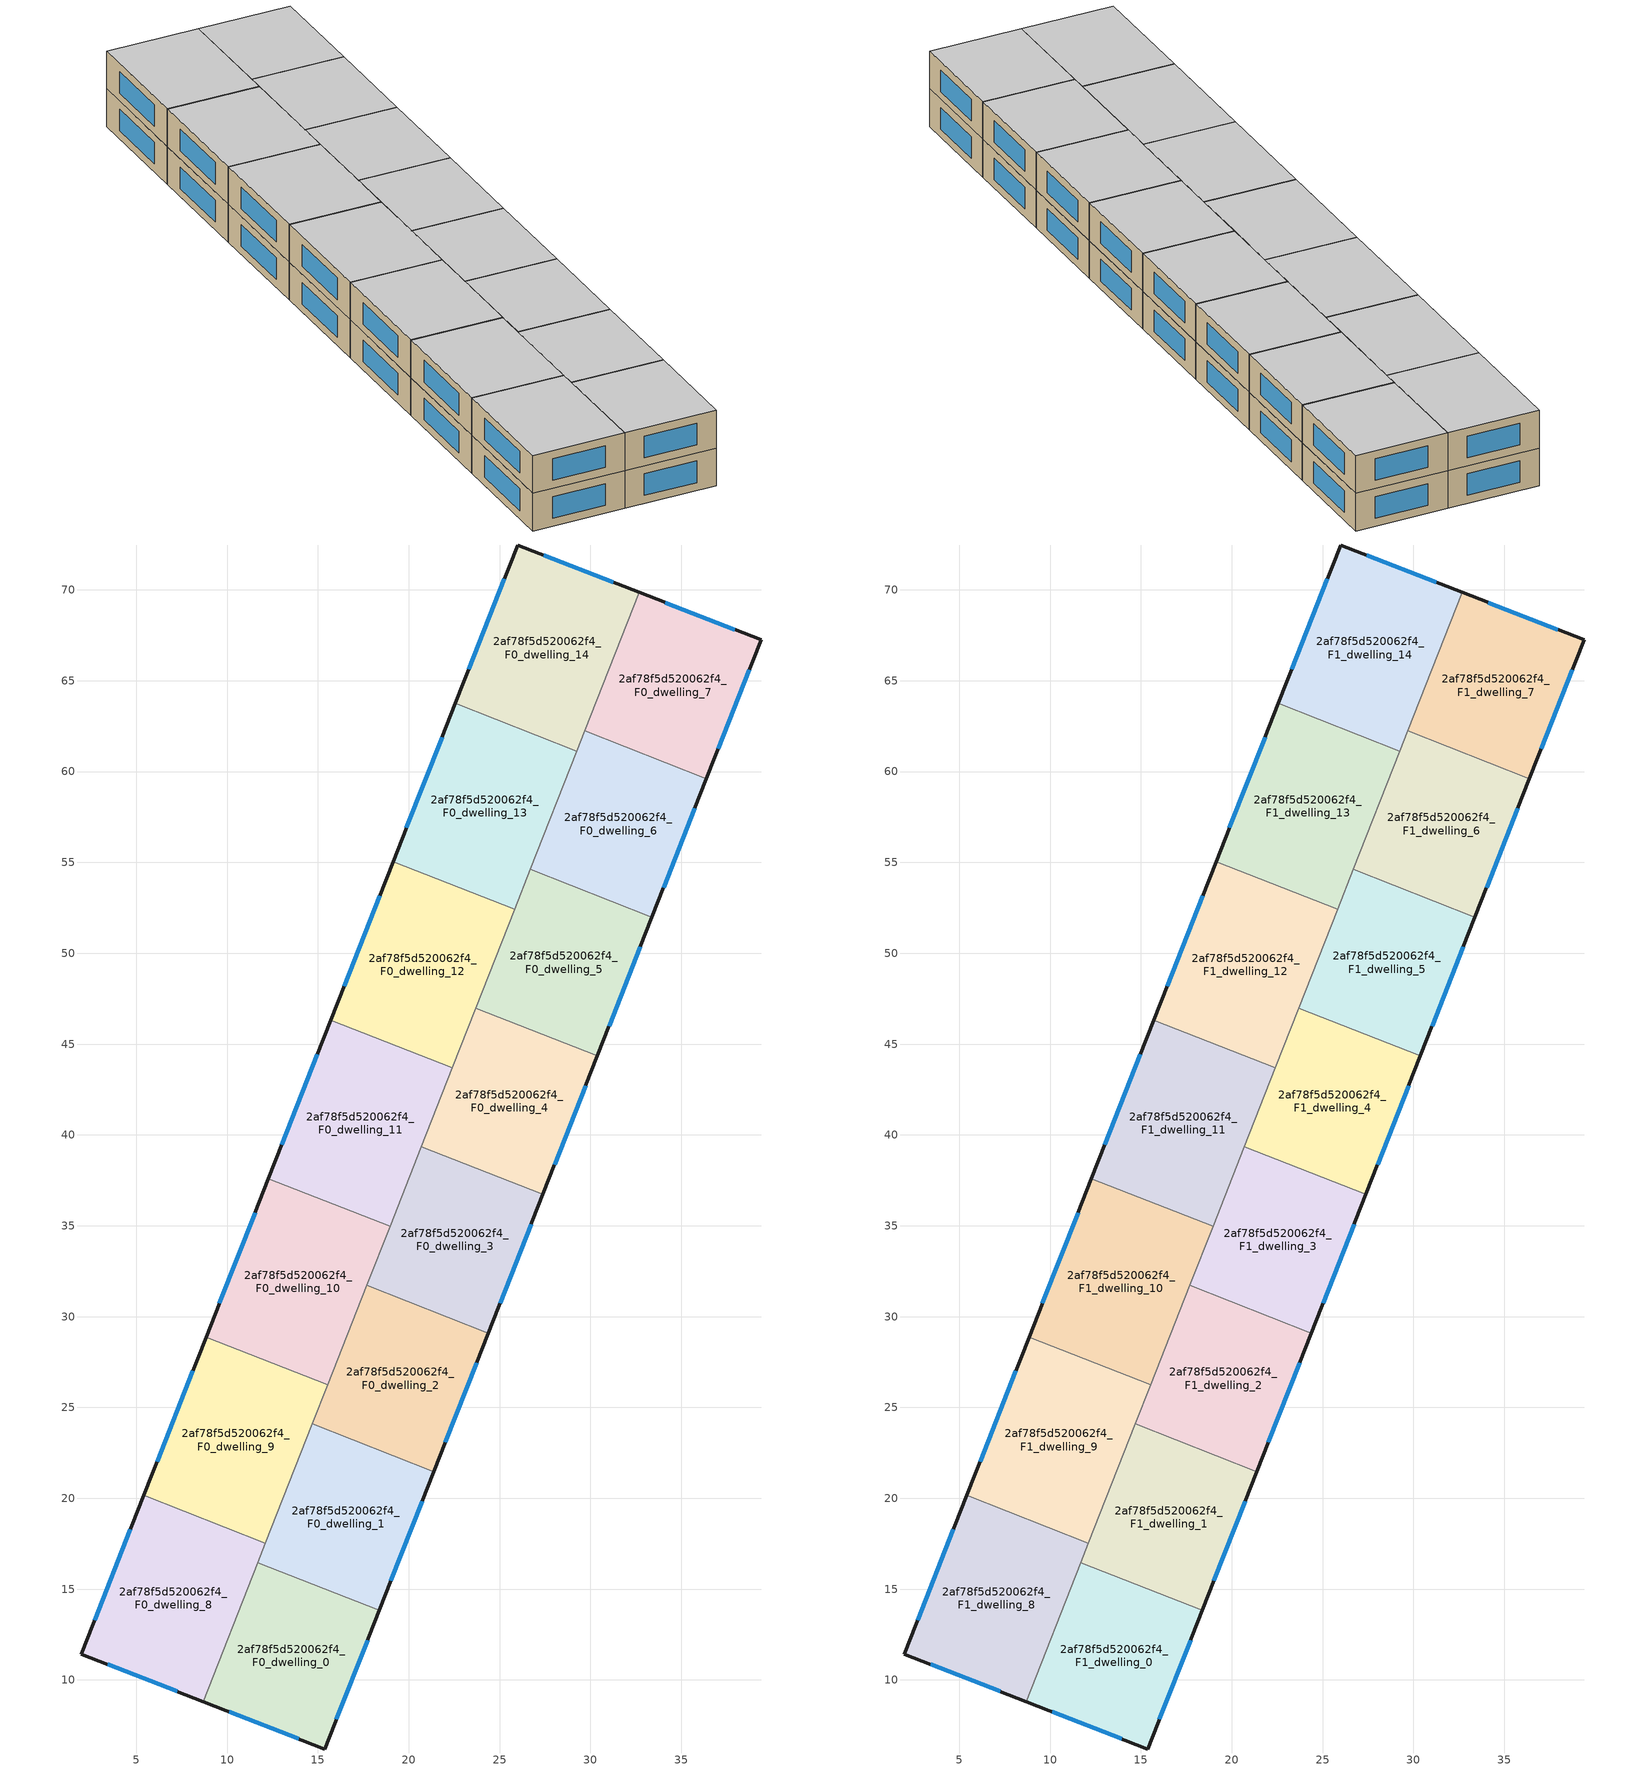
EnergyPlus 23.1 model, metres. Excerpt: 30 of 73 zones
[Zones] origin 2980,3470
2af78f5d520062f4_F0_dwelling_0
 floor ground (EU_floor_Construction): 18.38,13.83 15.38,6.2 8.68,8.82 11.69,16.46 z0
 wall outside (EU_wall_Construction): 8.68,8.82 15.38,6.2 18.38,13.83 z0:3
 wall to 2af78f5d520062f4_F0_dwelling_1 (EU_wall_Construction): 18.38,13.83 11.69,16.46 z0:3
 wall to 2af78f5d520062f4_F0_dwelling_8 (EU_wall_Construction): 11.69,16.46 8.68,8.82 z0:3
 window (EU_Window_Construction): 16.02,7.84 17.73,12.19 / 10.12,8.26 13.94,6.76 z0.64:2.36
2af78f5d520062f4_F0_dwelling_1
 floor ground (EU_floor_Construction): 21.38,21.46 18.38,13.83 11.69,16.46 14.69,24.09 z0
 wall outside (EU_wall_Construction): 18.38,13.83 21.38,21.46 z0:3
 wall to 2af78f5d520062f4_F0_dwelling_2 (EU_wall_Construction): 21.38,21.46 14.69,24.09 z0:3
 wall to 2af78f5d520062f4_F0_dwelling_9 (EU_wall_Construction): 14.69,24.09 12.11,17.53 z0:3
 wall to 2af78f5d520062f4_F0_dwelling_8 (EU_wall_Construction): 12.11,17.53 11.69,16.46 z0:3
 window (EU_Window_Construction): 19.02,15.46 20.74,19.83 z0.64:2.36
2af78f5d520062f4_F0_dwelling_10
 floor ground (EU_floor_Construction): 18.97,34.97 15.54,26.25 8.85,28.88 12.28,37.6 z0
 wall outside (EU_wall_Construction): 12.28,37.6 8.85,28.88 z0:3
 wall to 2af78f5d520062f4_F0_dwelling_9 (EU_wall_Construction): 8.85,28.88 15.54,26.25 z0:3
 wall to 2af78f5d520062f4_F0_dwelling_11 (EU_wall_Construction): 18.97,34.97 12.28,37.6 z0:3
 wall to 2af78f5d520062f4_F0_dwelling_2 (EU_wall_Construction): 15.54,26.25 17.69,31.72 z0:3
 wall to 2af78f5d520062f4_F0_dwelling_3 (EU_wall_Construction): 17.69,31.72 18.97,34.97 z0:3
 window (EU_Window_Construction): 11.54,35.73 9.58,30.75 z0.64:2.36
2af78f5d520062f4_F0_dwelling_11
 floor ground (EU_floor_Construction): 22.4,43.69 18.97,34.97 12.28,37.6 15.71,46.32 z0
 wall outside (EU_wall_Construction): 15.71,46.32 12.28,37.6 z0:3
 wall to 2af78f5d520062f4_F0_dwelling_12 (EU_wall_Construction): 22.4,43.69 15.71,46.32 z0:3
 wall to 2af78f5d520062f4_F0_dwelling_3 (EU_wall_Construction): 18.97,34.97 20.69,39.35 z0:3
 wall to 2af78f5d520062f4_F0_dwelling_4 (EU_wall_Construction): 20.69,39.35 22.4,43.69 z0:3
 window (EU_Window_Construction): 14.97,44.45 13.01,39.47 z0.64:2.36
2af78f5d520062f4_F0_dwelling_12
 floor ground (EU_floor_Construction): 25.83,52.41 22.4,43.69 15.71,46.32 19.14,55.04 z0
 wall outside (EU_wall_Construction): 19.14,55.04 15.71,46.32 z0:3
 wall to 2af78f5d520062f4_F0_dwelling_13 (EU_wall_Construction): 25.83,52.41 19.14,55.04 z0:3
 wall to 2af78f5d520062f4_F0_dwelling_5 (EU_wall_Construction): 23.69,46.98 25.83,52.41 z0:3
 wall to 2af78f5d520062f4_F0_dwelling_4 (EU_wall_Construction): 22.4,43.69 23.69,46.98 z0:3
 window (EU_Window_Construction): 18.4,53.17 16.44,48.19 z0.64:2.36
2af78f5d520062f4_F0_dwelling_13
 floor ground (EU_floor_Construction): 29.26,61.13 25.83,52.41 19.14,55.04 22.57,63.76 z0
 wall outside (EU_wall_Construction): 22.57,63.76 19.14,55.04 z0:3
 wall to 2af78f5d520062f4_F0_dwelling_14 (EU_wall_Construction): 29.26,61.13 22.57,63.76 z0:3
 wall to 2af78f5d520062f4_F0_dwelling_6 (EU_wall_Construction): 26.69,54.61 29.26,61.13 z0:3
 wall to 2af78f5d520062f4_F0_dwelling_5 (EU_wall_Construction): 25.83,52.41 26.69,54.61 z0:3
 window (EU_Window_Construction): 21.83,61.89 19.87,56.91 z0.64:2.36
2af78f5d520062f4_F0_dwelling_14
 floor ground (EU_floor_Construction): 32.69,69.86 29.26,61.13 22.57,63.76 25.99,72.47 z0
 wall outside (EU_wall_Construction): 32.69,69.86 25.99,72.47 22.57,63.76 z0:3
 wall to 2af78f5d520062f4_F0_dwelling_7 (EU_wall_Construction): 29.69,62.24 32.69,69.86 z0:3
 wall to 2af78f5d520062f4_F0_dwelling_6 (EU_wall_Construction): 29.26,61.13 29.69,62.24 z0:3
 window (EU_Window_Construction): 25.26,70.61 23.3,65.63 / 31.25,70.42 27.43,71.91 z0.64:2.36
2af78f5d520062f4_F0_dwelling_2
 floor ground (EU_floor_Construction): 24.38,29.09 21.38,21.46 14.69,24.09 17.69,31.72 z0
 wall outside (EU_wall_Construction): 21.38,21.46 24.38,29.09 z0:3
 wall to 2af78f5d520062f4_F0_dwelling_3 (EU_wall_Construction): 24.38,29.09 17.69,31.72 z0:3
 wall to 2af78f5d520062f4_F0_dwelling_9 (EU_wall_Construction): 15.54,26.25 14.69,24.09 z0:3
 window (EU_Window_Construction): 22.02,23.1 23.74,27.46 z0.64:2.36
2af78f5d520062f4_F0_dwelling_3
 floor ground (EU_floor_Construction): 27.38,36.72 24.38,29.09 17.69,31.72 20.69,39.35 z0
 wall outside (EU_wall_Construction): 24.38,29.09 27.38,36.72 z0:3
 wall to 2af78f5d520062f4_F0_dwelling_4 (EU_wall_Construction): 27.38,36.72 20.69,39.35 z0:3
 window (EU_Window_Construction): 25.03,30.73 26.74,35.09 z0.64:2.36
2af78f5d520062f4_F0_dwelling_4
 floor ground (EU_floor_Construction): 30.39,44.35 27.38,36.72 20.69,39.35 23.69,46.98 z0
 wall outside (EU_wall_Construction): 27.38,36.72 30.39,44.35 z0:3
 wall to 2af78f5d520062f4_F0_dwelling_5 (EU_wall_Construction): 30.39,44.35 23.69,46.98 z0:3
 window (EU_Window_Construction): 28.03,38.36 29.74,42.72 z0.64:2.36
2af78f5d520062f4_F0_dwelling_5
 floor ground (EU_floor_Construction): 33.39,51.98 30.39,44.35 23.69,46.98 26.69,54.61 z0
 wall outside (EU_wall_Construction): 30.39,44.35 33.39,51.98 z0:3
 wall to 2af78f5d520062f4_F0_dwelling_6 (EU_wall_Construction): 33.39,51.98 26.69,54.61 z0:3
 window (EU_Window_Construction): 31.03,45.99 32.74,50.35 z0.64:2.36
2af78f5d520062f4_F0_dwelling_6
 floor ground (EU_floor_Construction): 36.39,59.61 33.39,51.98 26.69,54.61 29.69,62.24 z0
 wall outside (EU_wall_Construction): 33.39,51.98 36.39,59.61 z0:3
 wall to 2af78f5d520062f4_F0_dwelling_7 (EU_wall_Construction): 36.39,59.61 29.69,62.24 z0:3
 window (EU_Window_Construction): 34.03,53.61 35.74,57.98 z0.64:2.36
2af78f5d520062f4_F0_dwelling_7
 floor ground (EU_floor_Construction): 39.39,67.24 36.39,59.61 29.69,62.24 32.69,69.86 z0
 wall outside (EU_wall_Construction): 36.39,59.61 39.39,67.24 32.69,69.86 z0:3
 window (EU_Window_Construction): 37.95,67.8 34.12,69.3 / 37.03,61.24 38.75,65.61 z0.64:2.36
2af78f5d520062f4_F0_dwelling_8
 floor ground (EU_floor_Construction): 12.11,17.53 8.68,8.82 1.99,11.43 5.42,20.16 z0
 wall outside (EU_wall_Construction): 5.42,20.16 1.99,11.43 8.68,8.82 z0:3
 wall to 2af78f5d520062f4_F0_dwelling_9 (EU_wall_Construction): 12.11,17.53 5.42,20.16 z0:3
 window (EU_Window_Construction): 3.42,10.87 7.25,9.37 / 4.68,18.29 2.72,13.3 z0.64:2.36
2af78f5d520062f4_F0_dwelling_9
 floor ground (EU_floor_Construction): 15.54,26.25 12.11,17.53 5.42,20.16 8.85,28.88 z0
 wall outside (EU_wall_Construction): 8.85,28.88 5.42,20.16 z0:3
 window (EU_Window_Construction): 8.12,27.01 6.15,22.02 z0.64:2.36
2af78f5d520062f4_F1_dwelling_0
 floor to 2af78f5d520062f4_F0_dwelling_0 (EU_floor_Construction): 18.38,13.83 15.38,6.2 8.68,8.82 11.69,16.46 z3
 wall outside (EU_wall_Construction): 8.68,8.82 15.38,6.2 18.38,13.83 z3:6
 wall to 2af78f5d520062f4_F1_dwelling_1 (EU_wall_Construction): 18.38,13.83 11.69,16.46 z3:6
 wall to 2af78f5d520062f4_F1_dwelling_8 (EU_wall_Construction): 11.69,16.46 8.68,8.82 z3:6
 window (EU_Window_Construction): 16.02,7.84 17.73,12.19 / 10.12,8.26 13.94,6.76 z3.64:5.36
 ceiling to 2af78f5d520062f4_F2_dwelling_0 (EU_floor_Construction): 15.38,6.2 18.38,13.83 11.69,16.46 8.68,8.82 z6
2af78f5d520062f4_F1_dwelling_1
 floor to 2af78f5d520062f4_F0_dwelling_1 (EU_floor_Construction): 21.38,21.46 18.38,13.83 11.69,16.46 14.69,24.09 z3
 wall outside (EU_wall_Construction): 18.38,13.83 21.38,21.46 z3:6
 wall to 2af78f5d520062f4_F1_dwelling_2 (EU_wall_Construction): 21.38,21.46 14.69,24.09 z3:6
 wall to 2af78f5d520062f4_F1_dwelling_9 (EU_wall_Construction): 14.69,24.09 12.11,17.53 z3:6
 wall to 2af78f5d520062f4_F1_dwelling_8 (EU_wall_Construction): 12.11,17.53 11.69,16.46 z3:6
 window (EU_Window_Construction): 19.02,15.46 20.74,19.83 z3.64:5.36
 ceiling to 2af78f5d520062f4_F2_dwelling_1 (EU_floor_Construction): 18.38,13.83 21.38,21.46 14.69,24.09 11.69,16.46 z6
2af78f5d520062f4_F1_dwelling_10
 floor to 2af78f5d520062f4_F0_dwelling_10 (EU_floor_Construction): 18.97,34.97 15.54,26.25 8.85,28.88 12.28,37.6 z3
 wall outside (EU_wall_Construction): 12.28,37.6 8.85,28.88 z3:6
 wall to 2af78f5d520062f4_F1_dwelling_9 (EU_wall_Construction): 8.85,28.88 15.54,26.25 z3:6
 wall to 2af78f5d520062f4_F1_dwelling_11 (EU_wall_Construction): 18.97,34.97 12.28,37.6 z3:6
 wall to 2af78f5d520062f4_F1_dwelling_2 (EU_wall_Construction): 15.54,26.25 17.69,31.72 z3:6
 wall to 2af78f5d520062f4_F1_dwelling_3 (EU_wall_Construction): 17.69,31.72 18.97,34.97 z3:6
 window (EU_Window_Construction): 11.54,35.73 9.58,30.75 z3.64:5.36
 ceiling to 2af78f5d520062f4_F2_dwelling_10 (EU_floor_Construction): 15.54,26.25 18.97,34.97 12.28,37.6 8.85,28.88 z6
2af78f5d520062f4_F1_dwelling_11
 floor to 2af78f5d520062f4_F0_dwelling_11 (EU_floor_Construction): 22.4,43.69 18.97,34.97 12.28,37.6 15.71,46.32 z3
 wall outside (EU_wall_Construction): 15.71,46.32 12.28,37.6 z3:6
 wall to 2af78f5d520062f4_F1_dwelling_12 (EU_wall_Construction): 22.4,43.69 15.71,46.32 z3:6
 wall to 2af78f5d520062f4_F1_dwelling_3 (EU_wall_Construction): 18.97,34.97 20.69,39.35 z3:6
 wall to 2af78f5d520062f4_F1_dwelling_4 (EU_wall_Construction): 20.69,39.35 22.4,43.69 z3:6
 window (EU_Window_Construction): 14.97,44.45 13.01,39.47 z3.64:5.36
 ceiling to 2af78f5d520062f4_F2_dwelling_11 (EU_floor_Construction): 18.97,34.97 22.4,43.69 15.71,46.32 12.28,37.6 z6
2af78f5d520062f4_F1_dwelling_12
 floor to 2af78f5d520062f4_F0_dwelling_12 (EU_floor_Construction): 25.83,52.41 22.4,43.69 15.71,46.32 19.14,55.04 z3
 wall outside (EU_wall_Construction): 19.14,55.04 15.71,46.32 z3:6
 wall to 2af78f5d520062f4_F1_dwelling_13 (EU_wall_Construction): 25.83,52.41 19.14,55.04 z3:6
 wall to 2af78f5d520062f4_F1_dwelling_5 (EU_wall_Construction): 23.69,46.98 25.83,52.41 z3:6
 wall to 2af78f5d520062f4_F1_dwelling_4 (EU_wall_Construction): 22.4,43.69 23.69,46.98 z3:6
 window (EU_Window_Construction): 18.4,53.17 16.44,48.19 z3.64:5.36
 ceiling to 2af78f5d520062f4_F2_dwelling_12 (EU_floor_Construction): 22.4,43.69 25.83,52.41 19.14,55.04 15.71,46.32 z6
2af78f5d520062f4_F1_dwelling_13
 floor to 2af78f5d520062f4_F0_dwelling_13 (EU_floor_Construction): 29.26,61.13 25.83,52.41 19.14,55.04 22.57,63.76 z3
 wall outside (EU_wall_Construction): 22.57,63.76 19.14,55.04 z3:6
 wall to 2af78f5d520062f4_F1_dwelling_14 (EU_wall_Construction): 29.26,61.13 22.57,63.76 z3:6
 wall to 2af78f5d520062f4_F1_dwelling_6 (EU_wall_Construction): 26.69,54.61 29.26,61.13 z3:6
 wall to 2af78f5d520062f4_F1_dwelling_5 (EU_wall_Construction): 25.83,52.41 26.69,54.61 z3:6
 window (EU_Window_Construction): 21.83,61.89 19.87,56.91 z3.64:5.36
 ceiling to 2af78f5d520062f4_F2_dwelling_13 (EU_floor_Construction): 25.83,52.41 29.26,61.13 22.57,63.76 19.14,55.04 z6
2af78f5d520062f4_F1_dwelling_14
 floor to 2af78f5d520062f4_F0_dwelling_14 (EU_floor_Construction): 32.69,69.86 29.26,61.13 22.57,63.76 25.99,72.47 z3
 wall outside (EU_wall_Construction): 32.69,69.86 25.99,72.47 22.57,63.76 z3:6
 wall to 2af78f5d520062f4_F1_dwelling_7 (EU_wall_Construction): 29.69,62.24 32.69,69.86 z3:6
 wall to 2af78f5d520062f4_F1_dwelling_6 (EU_wall_Construction): 29.26,61.13 29.69,62.24 z3:6
 window (EU_Window_Construction): 25.26,70.61 23.3,65.63 / 31.25,70.42 27.43,71.91 z3.64:5.36
 ceiling to 2af78f5d520062f4_F2_dwelling_14 (EU_floor_Construction): 29.26,61.13 32.69,69.86 25.99,72.47 22.57,63.76 z6
2af78f5d520062f4_F1_dwelling_2
 floor to 2af78f5d520062f4_F0_dwelling_2 (EU_floor_Construction): 24.38,29.09 21.38,21.46 14.69,24.09 17.69,31.72 z3
 wall outside (EU_wall_Construction): 21.38,21.46 24.38,29.09 z3:6
 wall to 2af78f5d520062f4_F1_dwelling_3 (EU_wall_Construction): 24.38,29.09 17.69,31.72 z3:6
 wall to 2af78f5d520062f4_F1_dwelling_9 (EU_wall_Construction): 15.54,26.25 14.69,24.09 z3:6
 window (EU_Window_Construction): 22.02,23.1 23.74,27.46 z3.64:5.36
 ceiling to 2af78f5d520062f4_F2_dwelling_2 (EU_floor_Construction): 21.38,21.46 24.38,29.09 17.69,31.72 14.69,24.09 z6
2af78f5d520062f4_F1_dwelling_3
 floor to 2af78f5d520062f4_F0_dwelling_3 (EU_floor_Construction): 27.38,36.72 24.38,29.09 17.69,31.72 20.69,39.35 z3
 wall outside (EU_wall_Construction): 24.38,29.09 27.38,36.72 z3:6
 wall to 2af78f5d520062f4_F1_dwelling_4 (EU_wall_Construction): 27.38,36.72 20.69,39.35 z3:6
 window (EU_Window_Construction): 25.03,30.73 26.74,35.09 z3.64:5.36
 ceiling to 2af78f5d520062f4_F2_dwelling_3 (EU_floor_Construction): 24.38,29.09 27.38,36.72 20.69,39.35 17.69,31.72 z6
2af78f5d520062f4_F1_dwelling_4
 floor to 2af78f5d520062f4_F0_dwelling_4 (EU_floor_Construction): 30.39,44.35 27.38,36.72 20.69,39.35 23.69,46.98 z3
 wall outside (EU_wall_Construction): 27.38,36.72 30.39,44.35 z3:6
 wall to 2af78f5d520062f4_F1_dwelling_5 (EU_wall_Construction): 30.39,44.35 23.69,46.98 z3:6
 window (EU_Window_Construction): 28.03,38.36 29.74,42.72 z3.64:5.36
 ceiling to 2af78f5d520062f4_F2_dwelling_4 (EU_floor_Construction): 27.38,36.72 30.39,44.35 23.69,46.98 20.69,39.35 z6
2af78f5d520062f4_F1_dwelling_5
 floor to 2af78f5d520062f4_F0_dwelling_5 (EU_floor_Construction): 33.39,51.98 30.39,44.35 23.69,46.98 26.69,54.61 z3
 wall outside (EU_wall_Construction): 30.39,44.35 33.39,51.98 z3:6
 wall to 2af78f5d520062f4_F1_dwelling_6 (EU_wall_Construction): 33.39,51.98 26.69,54.61 z3:6
 window (EU_Window_Construction): 31.03,45.99 32.74,50.35 z3.64:5.36
 ceiling to 2af78f5d520062f4_F2_dwelling_5 (EU_floor_Construction): 30.39,44.35 33.39,51.98 26.69,54.61 23.69,46.98 z6
2af78f5d520062f4_F1_dwelling_6
 floor to 2af78f5d520062f4_F0_dwelling_6 (EU_floor_Construction): 36.39,59.61 33.39,51.98 26.69,54.61 29.69,62.24 z3
 wall outside (EU_wall_Construction): 33.39,51.98 36.39,59.61 z3:6
 wall to 2af78f5d520062f4_F1_dwelling_7 (EU_wall_Construction): 36.39,59.61 29.69,62.24 z3:6
 window (EU_Window_Construction): 34.03,53.61 35.74,57.98 z3.64:5.36
 ceiling to 2af78f5d520062f4_F2_dwelling_6 (EU_floor_Construction): 33.39,51.98 36.39,59.61 29.69,62.24 26.69,54.61 z6
2af78f5d520062f4_F1_dwelling_7
 floor to 2af78f5d520062f4_F0_dwelling_7 (EU_floor_Construction): 39.39,67.24 36.39,59.61 29.69,62.24 32.69,69.86 z3
 wall outside (EU_wall_Construction): 36.39,59.61 39.39,67.24 32.69,69.86 z3:6
 window (EU_Window_Construction): 37.95,67.8 34.12,69.3 / 37.03,61.24 38.75,65.61 z3.64:5.36
 ceiling to 2af78f5d520062f4_F2_dwelling_7 (EU_floor_Construction): 36.39,59.61 39.39,67.24 32.69,69.86 29.69,62.24 z6
2af78f5d520062f4_F1_dwelling_8
 floor to 2af78f5d520062f4_F0_dwelling_8 (EU_floor_Construction): 12.11,17.53 8.68,8.82 1.99,11.43 5.42,20.16 z3
 wall outside (EU_wall_Construction): 5.42,20.16 1.99,11.43 8.68,8.82 z3:6
 wall to 2af78f5d520062f4_F1_dwelling_9 (EU_wall_Construction): 12.11,17.53 5.42,20.16 z3:6
 window (EU_Window_Construction): 3.42,10.87 7.25,9.37 / 4.68,18.29 2.72,13.3 z3.64:5.36
 ceiling to 2af78f5d520062f4_F2_dwelling_8 (EU_floor_Construction): 8.68,8.82 12.11,17.53 5.42,20.16 1.99,11.43 z6
2af78f5d520062f4_F1_dwelling_9
 floor to 2af78f5d520062f4_F0_dwelling_9 (EU_floor_Construction): 15.54,26.25 12.11,17.53 5.42,20.16 8.85,28.88 z3
 wall outside (EU_wall_Construction): 8.85,28.88 5.42,20.16 z3:6
 window (EU_Window_Construction): 8.12,27.01 6.15,22.02 z3.64:5.36
 ceiling to 2af78f5d520062f4_F2_dwelling_9 (EU_floor_Construction): 12.11,17.53 15.54,26.25 8.85,28.88 5.42,20.16 z6
[Building]
EU S2 Campaign: North Axis=0; Terrain=City; Solar Distribution=FullExterior
[Site:Location]
Yerevan-Zvartnots.Intl.AP: Latitude=40.15; Longitude=44.383; Time Zone=4; Elevation=854
[SizingPeriod:WeatherFileDays]
AnnualSizingPeriod: Begin Month=1; Begin Day of Month=1; End Month=12; End Day of Month=31; Day of Week for Start Day=Monday; Use Weather File Daylight Saving Period=No; Use Weather File Rain and Snow Indicators=No
[MATERIAL]
EU_InternalMass_Material: Roughness=MediumRough; Thickness=0.1; Conductivity=1; Density=1800; Specific Heat=900; Thermal Absorptance=0.9; Solar Absorptance=0.7; Visible Absorptance=0.7
[MATERIAL:NOMASS] Roughness=MediumRough; Thermal Absorptance=0.9; Solar Absorptance=0.7; Visible Absorptance=0.7
Name | Thermal Resistance
EU_wall_NoMass | 1.05043
EU_floor_NoMass | 0.478065
[WINDOWMATERIAL:SIMPLEGLAZINGSYSTEM]
EU_Window_SimpleGlazing: UFactor=2.5566; Solar Heat Gain Coefficient=0.75; Visible Transmittance=0.75
[CONSTRUCTION]
EU_wall_Construction: EU_wall_NoMass
EU_floor_Construction: EU_floor_NoMass
EU_Window_Construction: EU_Window_SimpleGlazing
EU_InternalMass_Construction: EU_InternalMass_Material
[ZONE] Type=1; Multiplier=1; Ceiling Height=autocalculate; Floor Area=autocalculate; Part of Total Floor Area=Yes
Name | Volume
2af78f5d520062f4_F0_dwelling_0; 2af78f5d520062f4_F1_dwelling_0 | 176.828
2af78f5d520062f4_F0_dwelling_1; 2af78f5d520062f4_F1_dwelling_1 | 176.84
2af78f5d520062f4_F0_dwelling_10; 2af78f5d520062f4_F1_dwelling_10; 2af78f5d520062f4_F0_dwelling_12; 2af78f5d520062f4_F1_dwelling_12; 2af78f5d520062f4_F0_dwelling_13; 2af78f5d520062f4_F1_dwelling_13 | 202.08
2af78f5d520062f4_F0_dwelling_11; 2af78f5d520062f4_F1_dwelling_11 | 202.081
2af78f5d520062f4_F0_dwelling_14; 2af78f5d520062f4_F1_dwelling_14 | 202.078
2af78f5d520062f4_F0_dwelling_2; 2af78f5d520062f4_F1_dwelling_2 | 176.831
2af78f5d520062f4_F0_dwelling_3; 2af78f5d520062f4_F1_dwelling_3 | 176.833
2af78f5d520062f4_F0_dwelling_4; 2af78f5d520062f4_F1_dwelling_4 | 176.829
2af78f5d520062f4_F0_dwelling_5; 2af78f5d520062f4_F1_dwelling_5 | 176.826
2af78f5d520062f4_F0_dwelling_6; 2af78f5d520062f4_F1_dwelling_6 | 176.836
2af78f5d520062f4_F0_dwelling_7; 2af78f5d520062f4_F1_dwelling_7 | 176.821
2af78f5d520062f4_F0_dwelling_8; 2af78f5d520062f4_F1_dwelling_8 | 202.062
2af78f5d520062f4_F0_dwelling_9; 2af78f5d520062f4_F1_dwelling_9 | 202.089
[INTERNALMASS] Construction=EU_InternalMass_Construction
Name | Zone or ZoneList | Surface Area
2af78f5d520062f4_F0_dwelling_0_EU_InternalMass | 2af78f5d520062f4_F0_dwelling_0 | 58.9423
2af78f5d520062f4_F0_dwelling_1_EU_InternalMass | 2af78f5d520062f4_F0_dwelling_1 | 58.9466
2af78f5d520062f4_F0_dwelling_2_EU_InternalMass | 2af78f5d520062f4_F0_dwelling_2 | 58.9439
2af78f5d520062f4_F0_dwelling_3_EU_InternalMass | 2af78f5d520062f4_F0_dwelling_3 | 58.9445
2af78f5d520062f4_F0_dwelling_4_EU_InternalMass | 2af78f5d520062f4_F0_dwelling_4 | 58.9428
2af78f5d520062f4_F0_dwelling_5_EU_InternalMass | 2af78f5d520062f4_F0_dwelling_5 | 58.9419
2af78f5d520062f4_F0_dwelling_6_EU_InternalMass | 2af78f5d520062f4_F0_dwelling_6 | 58.9451
2af78f5d520062f4_F0_dwelling_7_EU_InternalMass | 2af78f5d520062f4_F0_dwelling_7 | 58.9403
2af78f5d520062f4_F0_dwelling_8_EU_InternalMass | 2af78f5d520062f4_F0_dwelling_8 | 67.3572
2af78f5d520062f4_F0_dwelling_9_EU_InternalMass | 2af78f5d520062f4_F0_dwelling_9 | 67.3628
2af78f5d520062f4_F0_dwelling_10_EU_InternalMass | 2af78f5d520062f4_F0_dwelling_10 | 67.3601
2af78f5d520062f4_F0_dwelling_11_EU_InternalMass | 2af78f5d520062f4_F0_dwelling_11 | 67.3601
2af78f5d520062f4_F0_dwelling_12_EU_InternalMass | 2af78f5d520062f4_F0_dwelling_12 | 67.3601
2af78f5d520062f4_F0_dwelling_13_EU_InternalMass | 2af78f5d520062f4_F0_dwelling_13 | 67.3601
2af78f5d520062f4_F0_dwelling_14_EU_InternalMass | 2af78f5d520062f4_F0_dwelling_14 | 67.3595
2af78f5d520062f4_F1_dwelling_0_EU_InternalMass | 2af78f5d520062f4_F1_dwelling_0 | 58.9423
2af78f5d520062f4_F1_dwelling_1_EU_InternalMass | 2af78f5d520062f4_F1_dwelling_1 | 58.9466
2af78f5d520062f4_F1_dwelling_2_EU_InternalMass | 2af78f5d520062f4_F1_dwelling_2 | 58.9439
2af78f5d520062f4_F1_dwelling_3_EU_InternalMass | 2af78f5d520062f4_F1_dwelling_3 | 58.9445
2af78f5d520062f4_F1_dwelling_4_EU_InternalMass | 2af78f5d520062f4_F1_dwelling_4 | 58.9428
2af78f5d520062f4_F1_dwelling_5_EU_InternalMass | 2af78f5d520062f4_F1_dwelling_5 | 58.9419
2af78f5d520062f4_F1_dwelling_6_EU_InternalMass | 2af78f5d520062f4_F1_dwelling_6 | 58.9451
2af78f5d520062f4_F1_dwelling_7_EU_InternalMass | 2af78f5d520062f4_F1_dwelling_7 | 58.9403
2af78f5d520062f4_F1_dwelling_8_EU_InternalMass | 2af78f5d520062f4_F1_dwelling_8 | 67.3572
2af78f5d520062f4_F1_dwelling_9_EU_InternalMass | 2af78f5d520062f4_F1_dwelling_9 | 67.3628
2af78f5d520062f4_F1_dwelling_10_EU_InternalMass | 2af78f5d520062f4_F1_dwelling_10 | 67.3601
2af78f5d520062f4_F1_dwelling_11_EU_InternalMass | 2af78f5d520062f4_F1_dwelling_11 | 67.3601
2af78f5d520062f4_F1_dwelling_12_EU_InternalMass | 2af78f5d520062f4_F1_dwelling_12 | 67.3601
2af78f5d520062f4_F1_dwelling_13_EU_InternalMass | 2af78f5d520062f4_F1_dwelling_13 | 67.3601
2af78f5d520062f4_F1_dwelling_14_EU_InternalMass | 2af78f5d520062f4_F1_dwelling_14 | 67.3595
[OTHEREQUIPMENT] Fuel Type=Electricity; Design Level Calculation Method=Watts/Area; Power per Zone Floor Area=1; Fraction Latent=0; Fraction Radiant=0; Fraction Lost=0; Carbon Dioxide Generation Rate=0; EndUse Subcategory=EU_Step8_InternalGains
Name | Zone or ZoneList or Space or SpaceList | Schedule
EU_Step8_InternalGain_2af78f5d520062f4_F0_dwelling_0_f000 | 2af78f5d520062f4_F0_dwelling_0 | EU_Step8_GainSchedule_2af78f5d520062f4_F0_dwelling_0_f000
EU_Step8_InternalGain_2af78f5d520062f4_F0_dwelling_1_f000 | 2af78f5d520062f4_F0_dwelling_1 | EU_Step8_GainSchedule_2af78f5d520062f4_F0_dwelling_1_f000
EU_Step8_InternalGain_2af78f5d520062f4_F0_dwelling_2_f000 | 2af78f5d520062f4_F0_dwelling_2 | EU_Step8_GainSchedule_2af78f5d520062f4_F0_dwelling_2_f000
EU_Step8_InternalGain_2af78f5d520062f4_F0_dwelling_3_f000 | 2af78f5d520062f4_F0_dwelling_3 | EU_Step8_GainSchedule_2af78f5d520062f4_F0_dwelling_3_f000
EU_Step8_InternalGain_2af78f5d520062f4_F0_dwelling_4_f000 | 2af78f5d520062f4_F0_dwelling_4 | EU_Step8_GainSchedule_2af78f5d520062f4_F0_dwelling_4_f000
EU_Step8_InternalGain_2af78f5d520062f4_F0_dwelling_5_f000 | 2af78f5d520062f4_F0_dwelling_5 | EU_Step8_GainSchedule_2af78f5d520062f4_F0_dwelling_5_f000
EU_Step8_InternalGain_2af78f5d520062f4_F0_dwelling_6_f000 | 2af78f5d520062f4_F0_dwelling_6 | EU_Step8_GainSchedule_2af78f5d520062f4_F0_dwelling_6_f000
EU_Step8_InternalGain_2af78f5d520062f4_F0_dwelling_7_f000 | 2af78f5d520062f4_F0_dwelling_7 | EU_Step8_GainSchedule_2af78f5d520062f4_F0_dwelling_7_f000
EU_Step8_InternalGain_2af78f5d520062f4_F0_dwelling_8_f000 | 2af78f5d520062f4_F0_dwelling_8 | EU_Step8_GainSchedule_2af78f5d520062f4_F0_dwelling_8_f000
EU_Step8_InternalGain_2af78f5d520062f4_F0_dwelling_9_f000 | 2af78f5d520062f4_F0_dwelling_9 | EU_Step8_GainSchedule_2af78f5d520062f4_F0_dwelling_9_f000
EU_Step8_InternalGain_2af78f5d520062f4_F0_dwelling_10_f000 | 2af78f5d520062f4_F0_dwelling_10 | EU_Step8_GainSchedule_2af78f5d520062f4_F0_dwelling_10_f000
EU_Step8_InternalGain_2af78f5d520062f4_F0_dwelling_11_f000 | 2af78f5d520062f4_F0_dwelling_11 | EU_Step8_GainSchedule_2af78f5d520062f4_F0_dwelling_11_f000
EU_Step8_InternalGain_2af78f5d520062f4_F0_dwelling_12_f000 | 2af78f5d520062f4_F0_dwelling_12 | EU_Step8_GainSchedule_2af78f5d520062f4_F0_dwelling_12_f000
EU_Step8_InternalGain_2af78f5d520062f4_F0_dwelling_13_f000 | 2af78f5d520062f4_F0_dwelling_13 | EU_Step8_GainSchedule_2af78f5d520062f4_F0_dwelling_13_f000
EU_Step8_InternalGain_2af78f5d520062f4_F0_dwelling_14_f000 | 2af78f5d520062f4_F0_dwelling_14 | EU_Step8_GainSchedule_2af78f5d520062f4_F0_dwelling_14_f000
EU_Step8_InternalGain_2af78f5d520062f4_F1_dwelling_0_f000 | 2af78f5d520062f4_F1_dwelling_0 | EU_Step8_GainSchedule_2af78f5d520062f4_F1_dwelling_0_f000
EU_Step8_InternalGain_2af78f5d520062f4_F1_dwelling_1_f000 | 2af78f5d520062f4_F1_dwelling_1 | EU_Step8_GainSchedule_2af78f5d520062f4_F1_dwelling_1_f000
EU_Step8_InternalGain_2af78f5d520062f4_F1_dwelling_2_f000 | 2af78f5d520062f4_F1_dwelling_2 | EU_Step8_GainSchedule_2af78f5d520062f4_F1_dwelling_2_f000
EU_Step8_InternalGain_2af78f5d520062f4_F1_dwelling_3_f000 | 2af78f5d520062f4_F1_dwelling_3 | EU_Step8_GainSchedule_2af78f5d520062f4_F1_dwelling_3_f000
EU_Step8_InternalGain_2af78f5d520062f4_F1_dwelling_4_f000 | 2af78f5d520062f4_F1_dwelling_4 | EU_Step8_GainSchedule_2af78f5d520062f4_F1_dwelling_4_f000
EU_Step8_InternalGain_2af78f5d520062f4_F1_dwelling_5_f000 | 2af78f5d520062f4_F1_dwelling_5 | EU_Step8_GainSchedule_2af78f5d520062f4_F1_dwelling_5_f000
EU_Step8_InternalGain_2af78f5d520062f4_F1_dwelling_6_f000 | 2af78f5d520062f4_F1_dwelling_6 | EU_Step8_GainSchedule_2af78f5d520062f4_F1_dwelling_6_f000
EU_Step8_InternalGain_2af78f5d520062f4_F1_dwelling_7_f000 | 2af78f5d520062f4_F1_dwelling_7 | EU_Step8_GainSchedule_2af78f5d520062f4_F1_dwelling_7_f000
EU_Step8_InternalGain_2af78f5d520062f4_F1_dwelling_8_f000 | 2af78f5d520062f4_F1_dwelling_8 | EU_Step8_GainSchedule_2af78f5d520062f4_F1_dwelling_8_f000
EU_Step8_InternalGain_2af78f5d520062f4_F1_dwelling_9_f000 | 2af78f5d520062f4_F1_dwelling_9 | EU_Step8_GainSchedule_2af78f5d520062f4_F1_dwelling_9_f000
EU_Step8_InternalGain_2af78f5d520062f4_F1_dwelling_10_f000 | 2af78f5d520062f4_F1_dwelling_10 | EU_Step8_GainSchedule_2af78f5d520062f4_F1_dwelling_10_f000
EU_Step8_InternalGain_2af78f5d520062f4_F1_dwelling_11_f000 | 2af78f5d520062f4_F1_dwelling_11 | EU_Step8_GainSchedule_2af78f5d520062f4_F1_dwelling_11_f000
EU_Step8_InternalGain_2af78f5d520062f4_F1_dwelling_12_f000 | 2af78f5d520062f4_F1_dwelling_12 | EU_Step8_GainSchedule_2af78f5d520062f4_F1_dwelling_12_f000
EU_Step8_InternalGain_2af78f5d520062f4_F1_dwelling_13_f000 | 2af78f5d520062f4_F1_dwelling_13 | EU_Step8_GainSchedule_2af78f5d520062f4_F1_dwelling_13_f000
EU_Step8_InternalGain_2af78f5d520062f4_F1_dwelling_14_f000 | 2af78f5d520062f4_F1_dwelling_14 | EU_Step8_GainSchedule_2af78f5d520062f4_F1_dwelling_14_f000
[ZONEVENTILATION:DESIGNFLOWRATE] Schedule=EU_AlwaysOn; Design Flow Rate Calculation Method=AirChanges/Hour; Air Changes per Hour=0.557805; Ventilation Type=Natural; Fan Pressure Rise=0; Fan Total Efficiency=1; Constant Term Coefficient=1; Temperature Term Coefficient=0; Velocity Term Coefficient=0; Velocity Squared Term Coefficient=0; Minimum Indoor Temperature=-100; Maximum Indoor Temperature=100; Delta Temperature=-100; Minimum Outdoor Temperature=-100; Maximum Outdoor Temperature=100; Maximum Wind Speed=40
Name | Zone or ZoneList or Space or SpaceList
EU_ConstantAir_2af78f5d520062f4_F0_dwelling_0 | 2af78f5d520062f4_F0_dwelling_0
EU_ConstantAir_2af78f5d520062f4_F0_dwelling_1 | 2af78f5d520062f4_F0_dwelling_1
EU_ConstantAir_2af78f5d520062f4_F0_dwelling_2 | 2af78f5d520062f4_F0_dwelling_2
EU_ConstantAir_2af78f5d520062f4_F0_dwelling_3 | 2af78f5d520062f4_F0_dwelling_3
EU_ConstantAir_2af78f5d520062f4_F0_dwelling_4 | 2af78f5d520062f4_F0_dwelling_4
EU_ConstantAir_2af78f5d520062f4_F0_dwelling_5 | 2af78f5d520062f4_F0_dwelling_5
EU_ConstantAir_2af78f5d520062f4_F0_dwelling_6 | 2af78f5d520062f4_F0_dwelling_6
EU_ConstantAir_2af78f5d520062f4_F0_dwelling_7 | 2af78f5d520062f4_F0_dwelling_7
EU_ConstantAir_2af78f5d520062f4_F0_dwelling_8 | 2af78f5d520062f4_F0_dwelling_8
EU_ConstantAir_2af78f5d520062f4_F0_dwelling_9 | 2af78f5d520062f4_F0_dwelling_9
EU_ConstantAir_2af78f5d520062f4_F0_dwelling_10 | 2af78f5d520062f4_F0_dwelling_10
EU_ConstantAir_2af78f5d520062f4_F0_dwelling_11 | 2af78f5d520062f4_F0_dwelling_11
EU_ConstantAir_2af78f5d520062f4_F0_dwelling_12 | 2af78f5d520062f4_F0_dwelling_12
EU_ConstantAir_2af78f5d520062f4_F0_dwelling_13 | 2af78f5d520062f4_F0_dwelling_13
EU_ConstantAir_2af78f5d520062f4_F0_dwelling_14 | 2af78f5d520062f4_F0_dwelling_14
EU_ConstantAir_2af78f5d520062f4_F1_dwelling_0 | 2af78f5d520062f4_F1_dwelling_0
EU_ConstantAir_2af78f5d520062f4_F1_dwelling_1 | 2af78f5d520062f4_F1_dwelling_1
EU_ConstantAir_2af78f5d520062f4_F1_dwelling_2 | 2af78f5d520062f4_F1_dwelling_2
EU_ConstantAir_2af78f5d520062f4_F1_dwelling_3 | 2af78f5d520062f4_F1_dwelling_3
EU_ConstantAir_2af78f5d520062f4_F1_dwelling_4 | 2af78f5d520062f4_F1_dwelling_4
EU_ConstantAir_2af78f5d520062f4_F1_dwelling_5 | 2af78f5d520062f4_F1_dwelling_5
EU_ConstantAir_2af78f5d520062f4_F1_dwelling_6 | 2af78f5d520062f4_F1_dwelling_6
EU_ConstantAir_2af78f5d520062f4_F1_dwelling_7 | 2af78f5d520062f4_F1_dwelling_7
EU_ConstantAir_2af78f5d520062f4_F1_dwelling_8 | 2af78f5d520062f4_F1_dwelling_8
EU_ConstantAir_2af78f5d520062f4_F1_dwelling_9 | 2af78f5d520062f4_F1_dwelling_9
EU_ConstantAir_2af78f5d520062f4_F1_dwelling_10 | 2af78f5d520062f4_F1_dwelling_10
EU_ConstantAir_2af78f5d520062f4_F1_dwelling_11 | 2af78f5d520062f4_F1_dwelling_11
EU_ConstantAir_2af78f5d520062f4_F1_dwelling_12 | 2af78f5d520062f4_F1_dwelling_12
EU_ConstantAir_2af78f5d520062f4_F1_dwelling_13 | 2af78f5d520062f4_F1_dwelling_13
EU_ConstantAir_2af78f5d520062f4_F1_dwelling_14 | 2af78f5d520062f4_F1_dwelling_14
[HVACTEMPLATE:THERMOSTAT] Constant Heating Setpoint=20; Constant Cooling Setpoint=50
EU_HeatOnly_2af78f5d520062f4_F0_dwelling_0; EU_HeatOnly_2af78f5d520062f4_F0_dwelling_1; EU_HeatOnly_2af78f5d520062f4_F0_dwelling_2; EU_HeatOnly_2af78f5d520062f4_F0_dwelling_3; EU_HeatOnly_2af78f5d520062f4_F0_dwelling_4; EU_HeatOnly_2af78f5d520062f4_F0_dwelling_5; EU_HeatOnly_2af78f5d520062f4_F0_dwelling_6; EU_HeatOnly_2af78f5d520062f4_F0_dwelling_7; EU_HeatOnly_2af78f5d520062f4_F0_dwelling_8; EU_HeatOnly_2af78f5d520062f4_F0_dwelling_9; EU_HeatOnly_2af78f5d520062f4_F0_dwelling_10; EU_HeatOnly_2af78f5d520062f4_F0_dwelling_11; EU_HeatOnly_2af78f5d520062f4_F0_dwelling_12; EU_HeatOnly_2af78f5d520062f4_F0_dwelling_13; EU_HeatOnly_2af78f5d520062f4_F0_dwelling_14; EU_HeatOnly_2af78f5d520062f4_F1_dwelling_0; EU_HeatOnly_2af78f5d520062f4_F1_dwelling_1; EU_HeatOnly_2af78f5d520062f4_F1_dwelling_2; EU_HeatOnly_2af78f5d520062f4_F1_dwelling_3; EU_HeatOnly_2af78f5d520062f4_F1_dwelling_4; EU_HeatOnly_2af78f5d520062f4_F1_dwelling_5; EU_HeatOnly_2af78f5d520062f4_F1_dwelling_6; EU_HeatOnly_2af78f5d520062f4_F1_dwelling_7; EU_HeatOnly_2af78f5d520062f4_F1_dwelling_8; EU_HeatOnly_2af78f5d520062f4_F1_dwelling_9; EU_HeatOnly_2af78f5d520062f4_F1_dwelling_10; EU_HeatOnly_2af78f5d520062f4_F1_dwelling_11; EU_HeatOnly_2af78f5d520062f4_F1_dwelling_12; EU_HeatOnly_2af78f5d520062f4_F1_dwelling_13; EU_HeatOnly_2af78f5d520062f4_F1_dwelling_14; EU_HeatOnly_2af78f5d520062f4_F2_dwelling_0; EU_HeatOnly_2af78f5d520062f4_F2_dwelling_1; EU_HeatOnly_2af78f5d520062f4_F2_dwelling_2; EU_HeatOnly_2af78f5d520062f4_F2_dwelling_3; EU_HeatOnly_2af78f5d520062f4_F2_dwelling_4; EU_HeatOnly_2af78f5d520062f4_F2_dwelling_5; EU_HeatOnly_2af78f5d520062f4_F2_dwelling_6; EU_HeatOnly_2af78f5d520062f4_F2_dwelling_7; EU_HeatOnly_2af78f5d520062f4_F2_dwelling_8; EU_HeatOnly_2af78f5d520062f4_F2_dwelling_9; EU_HeatOnly_2af78f5d520062f4_F2_dwelling_10; EU_HeatOnly_2af78f5d520062f4_F2_dwelling_11; EU_HeatOnly_2af78f5d520062f4_F2_dwelling_12; EU_HeatOnly_2af78f5d520062f4_F2_dwelling_13; EU_HeatOnly_2af78f5d520062f4_F2_dwelling_14; EU_HeatOnly_2af78f5d520062f4_F3_dwelling_0; EU_HeatOnly_2af78f5d520062f4_F3_dwelling_1; EU_HeatOnly_2af78f5d520062f4_F3_dwelling_2; EU_HeatOnly_2af78f5d520062f4_F3_dwelling_3; EU_HeatOnly_2af78f5d520062f4_F3_dwelling_4; EU_HeatOnly_2af78f5d520062f4_F3_dwelling_5; EU_HeatOnly_2af78f5d520062f4_F3_dwelling_6; EU_HeatOnly_2af78f5d520062f4_F3_dwelling_7; EU_HeatOnly_2af78f5d520062f4_F3_dwelling_8; EU_HeatOnly_2af78f5d520062f4_F3_dwelling_9; EU_HeatOnly_2af78f5d520062f4_F3_dwelling_10; EU_HeatOnly_2af78f5d520062f4_F3_dwelling_11; EU_HeatOnly_2af78f5d520062f4_F3_dwelling_12
[HVACTEMPLATE:ZONE:IDEALLOADSAIRSYSTEM] System Availability Schedule=EU_AlwaysOn; Maximum Heating Supply Air Temperature=50; Minimum Cooling Supply Air Temperature=13; Maximum Heating Supply Air Humidity Ratio=0.0156; Minimum Cooling Supply Air Humidity Ratio=0.0077; Heating Limit=NoLimit; Cooling Limit=NoLimit; Heating Availability Schedule=EU_AlwaysOn; Cooling Availability Schedule=EU_CoolingOff; Dehumidification Control Type=ConstantSensibleHeatRatio; Cooling Sensible Heat Ratio=0.7; Dehumidification Setpoint=60; Humidification Control Type=None; Humidification Setpoint=30; Outdoor Air Method=None; Outdoor Air Flow Rate per Person=0.00944; Outdoor Air Flow Rate per Zone Floor Area=0; Outdoor Air Flow Rate per Zone=0; Demand Controlled Ventilation Type=None; Outdoor Air Economizer Type=NoEconomizer; Heat Recovery Type=None; Sensible Heat Recovery Effectiveness=0.7; Latent Heat Recovery Effectiveness=0.65
Name | Template Thermostat
2af78f5d520062f4_F0_dwelling_0 | EU_HeatOnly_2af78f5d520062f4_F0_dwelling_0
2af78f5d520062f4_F0_dwelling_1 | EU_HeatOnly_2af78f5d520062f4_F0_dwelling_1
2af78f5d520062f4_F0_dwelling_2 | EU_HeatOnly_2af78f5d520062f4_F0_dwelling_2
2af78f5d520062f4_F0_dwelling_3 | EU_HeatOnly_2af78f5d520062f4_F0_dwelling_3
2af78f5d520062f4_F0_dwelling_4 | EU_HeatOnly_2af78f5d520062f4_F0_dwelling_4
2af78f5d520062f4_F0_dwelling_5 | EU_HeatOnly_2af78f5d520062f4_F0_dwelling_5
2af78f5d520062f4_F0_dwelling_6 | EU_HeatOnly_2af78f5d520062f4_F0_dwelling_6
2af78f5d520062f4_F0_dwelling_7 | EU_HeatOnly_2af78f5d520062f4_F0_dwelling_7
2af78f5d520062f4_F0_dwelling_8 | EU_HeatOnly_2af78f5d520062f4_F0_dwelling_8
2af78f5d520062f4_F0_dwelling_9 | EU_HeatOnly_2af78f5d520062f4_F0_dwelling_9
2af78f5d520062f4_F0_dwelling_10 | EU_HeatOnly_2af78f5d520062f4_F0_dwelling_10
2af78f5d520062f4_F0_dwelling_11 | EU_HeatOnly_2af78f5d520062f4_F0_dwelling_11
2af78f5d520062f4_F0_dwelling_12 | EU_HeatOnly_2af78f5d520062f4_F0_dwelling_12
2af78f5d520062f4_F0_dwelling_13 | EU_HeatOnly_2af78f5d520062f4_F0_dwelling_13
2af78f5d520062f4_F0_dwelling_14 | EU_HeatOnly_2af78f5d520062f4_F0_dwelling_14
2af78f5d520062f4_F1_dwelling_0 | EU_HeatOnly_2af78f5d520062f4_F1_dwelling_0
2af78f5d520062f4_F1_dwelling_1 | EU_HeatOnly_2af78f5d520062f4_F1_dwelling_1
2af78f5d520062f4_F1_dwelling_2 | EU_HeatOnly_2af78f5d520062f4_F1_dwelling_2
2af78f5d520062f4_F1_dwelling_3 | EU_HeatOnly_2af78f5d520062f4_F1_dwelling_3
2af78f5d520062f4_F1_dwelling_4 | EU_HeatOnly_2af78f5d520062f4_F1_dwelling_4
2af78f5d520062f4_F1_dwelling_5 | EU_HeatOnly_2af78f5d520062f4_F1_dwelling_5
2af78f5d520062f4_F1_dwelling_6 | EU_HeatOnly_2af78f5d520062f4_F1_dwelling_6
2af78f5d520062f4_F1_dwelling_7 | EU_HeatOnly_2af78f5d520062f4_F1_dwelling_7
2af78f5d520062f4_F1_dwelling_8 | EU_HeatOnly_2af78f5d520062f4_F1_dwelling_8
2af78f5d520062f4_F1_dwelling_9 | EU_HeatOnly_2af78f5d520062f4_F1_dwelling_9
2af78f5d520062f4_F1_dwelling_10 | EU_HeatOnly_2af78f5d520062f4_F1_dwelling_10
2af78f5d520062f4_F1_dwelling_11 | EU_HeatOnly_2af78f5d520062f4_F1_dwelling_11
2af78f5d520062f4_F1_dwelling_12 | EU_HeatOnly_2af78f5d520062f4_F1_dwelling_12
2af78f5d520062f4_F1_dwelling_13 | EU_HeatOnly_2af78f5d520062f4_F1_dwelling_13
2af78f5d520062f4_F1_dwelling_14 | EU_HeatOnly_2af78f5d520062f4_F1_dwelling_14
[SIZING:ZONE] Zone Cooling Design Supply Air Temperature Input Method=SupplyAirTemperature; Zone Cooling Design Supply Air Temperature=13; Zone Heating Design Supply Air Temperature Input Method=SupplyAirTemperature; Zone Heating Design Supply Air Temperature=50; Zone Cooling Design Supply Air Humidity Ratio=0.008; Zone Heating Design Supply Air Humidity Ratio=0.008; Cooling Design Air Flow Method=DesignDay; Cooling Design Air Flow Rate=0; Cooling Minimum Air Flow per Zone Floor Area=0.000762; Cooling Minimum Air Flow=0; Cooling Minimum Air Flow Fraction=0.2; Heating Design Air Flow Method=DesignDay; Heating Design Air Flow Rate=0; Heating Maximum Air Flow per Zone Floor Area=0.002032; Heating Maximum Air Flow=0.141576; Heating Maximum Air Flow Fraction=0.3; Account for Dedicated Outdoor Air System=No; Dedicated Outdoor Air System Control Strategy=NeutralSupplyAir; Dedicated Outdoor Air Low Setpoint Temperature for Design=autosize; Dedicated Outdoor Air High Setpoint Temperature for Design=autosize; Zone Load Sizing Method=Sensible Load Only No Latent Load; Zone Latent Cooling Design Supply Air Humidity Ratio Input Method=HumidityRatioDifference; Zone Cooling Design Supply Air Humidity Ratio Difference=0.005; Zone Latent Heating Design Supply Air Humidity Ratio Input Method=HumidityRatioDifference; Zone Humidification Design Supply Air Humidity Ratio Difference=0.005
2af78f5d520062f4_F0_dwelling_0; 2af78f5d520062f4_F0_dwelling_1; 2af78f5d520062f4_F0_dwelling_2; 2af78f5d520062f4_F0_dwelling_3; 2af78f5d520062f4_F0_dwelling_4; 2af78f5d520062f4_F0_dwelling_5; 2af78f5d520062f4_F0_dwelling_6; 2af78f5d520062f4_F0_dwelling_7; 2af78f5d520062f4_F0_dwelling_8; 2af78f5d520062f4_F0_dwelling_9; 2af78f5d520062f4_F0_dwelling_10; 2af78f5d520062f4_F0_dwelling_11; 2af78f5d520062f4_F0_dwelling_12; 2af78f5d520062f4_F0_dwelling_13; 2af78f5d520062f4_F0_dwelling_14; 2af78f5d520062f4_F1_dwelling_0; 2af78f5d520062f4_F1_dwelling_1; 2af78f5d520062f4_F1_dwelling_2; 2af78f5d520062f4_F1_dwelling_3; 2af78f5d520062f4_F1_dwelling_4; 2af78f5d520062f4_F1_dwelling_5; 2af78f5d520062f4_F1_dwelling_6; 2af78f5d520062f4_F1_dwelling_7; 2af78f5d520062f4_F1_dwelling_8; 2af78f5d520062f4_F1_dwelling_9; 2af78f5d520062f4_F1_dwelling_10; 2af78f5d520062f4_F1_dwelling_11; 2af78f5d520062f4_F1_dwelling_12; 2af78f5d520062f4_F1_dwelling_13; 2af78f5d520062f4_F1_dwelling_14
[SCHEDULE:CONSTANT]
Name | Hourly Value
EU_AlwaysOn | 1
EU_CoolingOff | 0
[SCHEDULE:FILE] Column Number=1; Rows to Skip at Top=0; Number of Hours of Data=8760; Column Separator=Comma; Interpolate to Timestep=No; Minutes per Item=60; Adjust Schedule for Daylight Savings=Yes
Name | File
EU_Step8_GainSchedule_2af78f5d520062f4_F0_dwelling_0_f000 | ../../schedules/2af78f5d520062f4/2af78f5d520062f4_F0_dwelling_0_f000_gain.csv
EU_Step8_GainSchedule_2af78f5d520062f4_F0_dwelling_1_f000 | ../../schedules/2af78f5d520062f4/2af78f5d520062f4_F0_dwelling_1_f000_gain.csv
EU_Step8_GainSchedule_2af78f5d520062f4_F0_dwelling_2_f000 | ../../schedules/2af78f5d520062f4/2af78f5d520062f4_F0_dwelling_2_f000_gain.csv
EU_Step8_GainSchedule_2af78f5d520062f4_F0_dwelling_3_f000 | ../../schedules/2af78f5d520062f4/2af78f5d520062f4_F0_dwelling_3_f000_gain.csv
EU_Step8_GainSchedule_2af78f5d520062f4_F0_dwelling_4_f000 | ../../schedules/2af78f5d520062f4/2af78f5d520062f4_F0_dwelling_4_f000_gain.csv
EU_Step8_GainSchedule_2af78f5d520062f4_F0_dwelling_5_f000 | ../../schedules/2af78f5d520062f4/2af78f5d520062f4_F0_dwelling_5_f000_gain.csv
EU_Step8_GainSchedule_2af78f5d520062f4_F0_dwelling_6_f000 | ../../schedules/2af78f5d520062f4/2af78f5d520062f4_F0_dwelling_6_f000_gain.csv
EU_Step8_GainSchedule_2af78f5d520062f4_F0_dwelling_7_f000 | ../../schedules/2af78f5d520062f4/2af78f5d520062f4_F0_dwelling_7_f000_gain.csv
EU_Step8_GainSchedule_2af78f5d520062f4_F0_dwelling_8_f000 | ../../schedules/2af78f5d520062f4/2af78f5d520062f4_F0_dwelling_8_f000_gain.csv
EU_Step8_GainSchedule_2af78f5d520062f4_F0_dwelling_9_f000 | ../../schedules/2af78f5d520062f4/2af78f5d520062f4_F0_dwelling_9_f000_gain.csv
EU_Step8_GainSchedule_2af78f5d520062f4_F0_dwelling_10_f000 | ../../schedules/2af78f5d520062f4/2af78f5d520062f4_F0_dwelling_10_f000_gain.csv
EU_Step8_GainSchedule_2af78f5d520062f4_F0_dwelling_11_f000 | ../../schedules/2af78f5d520062f4/2af78f5d520062f4_F0_dwelling_11_f000_gain.csv
EU_Step8_GainSchedule_2af78f5d520062f4_F0_dwelling_12_f000 | ../../schedules/2af78f5d520062f4/2af78f5d520062f4_F0_dwelling_12_f000_gain.csv
EU_Step8_GainSchedule_2af78f5d520062f4_F0_dwelling_13_f000 | ../../schedules/2af78f5d520062f4/2af78f5d520062f4_F0_dwelling_13_f000_gain.csv
EU_Step8_GainSchedule_2af78f5d520062f4_F0_dwelling_14_f000 | ../../schedules/2af78f5d520062f4/2af78f5d520062f4_F0_dwelling_14_f000_gain.csv
EU_Step8_GainSchedule_2af78f5d520062f4_F1_dwelling_0_f000 | ../../schedules/2af78f5d520062f4/2af78f5d520062f4_F1_dwelling_0_f000_gain.csv
EU_Step8_GainSchedule_2af78f5d520062f4_F1_dwelling_1_f000 | ../../schedules/2af78f5d520062f4/2af78f5d520062f4_F1_dwelling_1_f000_gain.csv
EU_Step8_GainSchedule_2af78f5d520062f4_F1_dwelling_2_f000 | ../../schedules/2af78f5d520062f4/2af78f5d520062f4_F1_dwelling_2_f000_gain.csv
EU_Step8_GainSchedule_2af78f5d520062f4_F1_dwelling_3_f000 | ../../schedules/2af78f5d520062f4/2af78f5d520062f4_F1_dwelling_3_f000_gain.csv
EU_Step8_GainSchedule_2af78f5d520062f4_F1_dwelling_4_f000 | ../../schedules/2af78f5d520062f4/2af78f5d520062f4_F1_dwelling_4_f000_gain.csv
EU_Step8_GainSchedule_2af78f5d520062f4_F1_dwelling_5_f000 | ../../schedules/2af78f5d520062f4/2af78f5d520062f4_F1_dwelling_5_f000_gain.csv
EU_Step8_GainSchedule_2af78f5d520062f4_F1_dwelling_6_f000 | ../../schedules/2af78f5d520062f4/2af78f5d520062f4_F1_dwelling_6_f000_gain.csv
EU_Step8_GainSchedule_2af78f5d520062f4_F1_dwelling_7_f000 | ../../schedules/2af78f5d520062f4/2af78f5d520062f4_F1_dwelling_7_f000_gain.csv
EU_Step8_GainSchedule_2af78f5d520062f4_F1_dwelling_8_f000 | ../../schedules/2af78f5d520062f4/2af78f5d520062f4_F1_dwelling_8_f000_gain.csv
EU_Step8_GainSchedule_2af78f5d520062f4_F1_dwelling_9_f000 | ../../schedules/2af78f5d520062f4/2af78f5d520062f4_F1_dwelling_9_f000_gain.csv
EU_Step8_GainSchedule_2af78f5d520062f4_F1_dwelling_10_f000 | ../../schedules/2af78f5d520062f4/2af78f5d520062f4_F1_dwelling_10_f000_gain.csv
EU_Step8_GainSchedule_2af78f5d520062f4_F1_dwelling_11_f000 | ../../schedules/2af78f5d520062f4/2af78f5d520062f4_F1_dwelling_11_f000_gain.csv
EU_Step8_GainSchedule_2af78f5d520062f4_F1_dwelling_12_f000 | ../../schedules/2af78f5d520062f4/2af78f5d520062f4_F1_dwelling_12_f000_gain.csv
EU_Step8_GainSchedule_2af78f5d520062f4_F1_dwelling_13_f000 | ../../schedules/2af78f5d520062f4/2af78f5d520062f4_F1_dwelling_13_f000_gain.csv
EU_Step8_GainSchedule_2af78f5d520062f4_F1_dwelling_14_f000 | ../../schedules/2af78f5d520062f4/2af78f5d520062f4_F1_dwelling_14_f000_gain.csv
